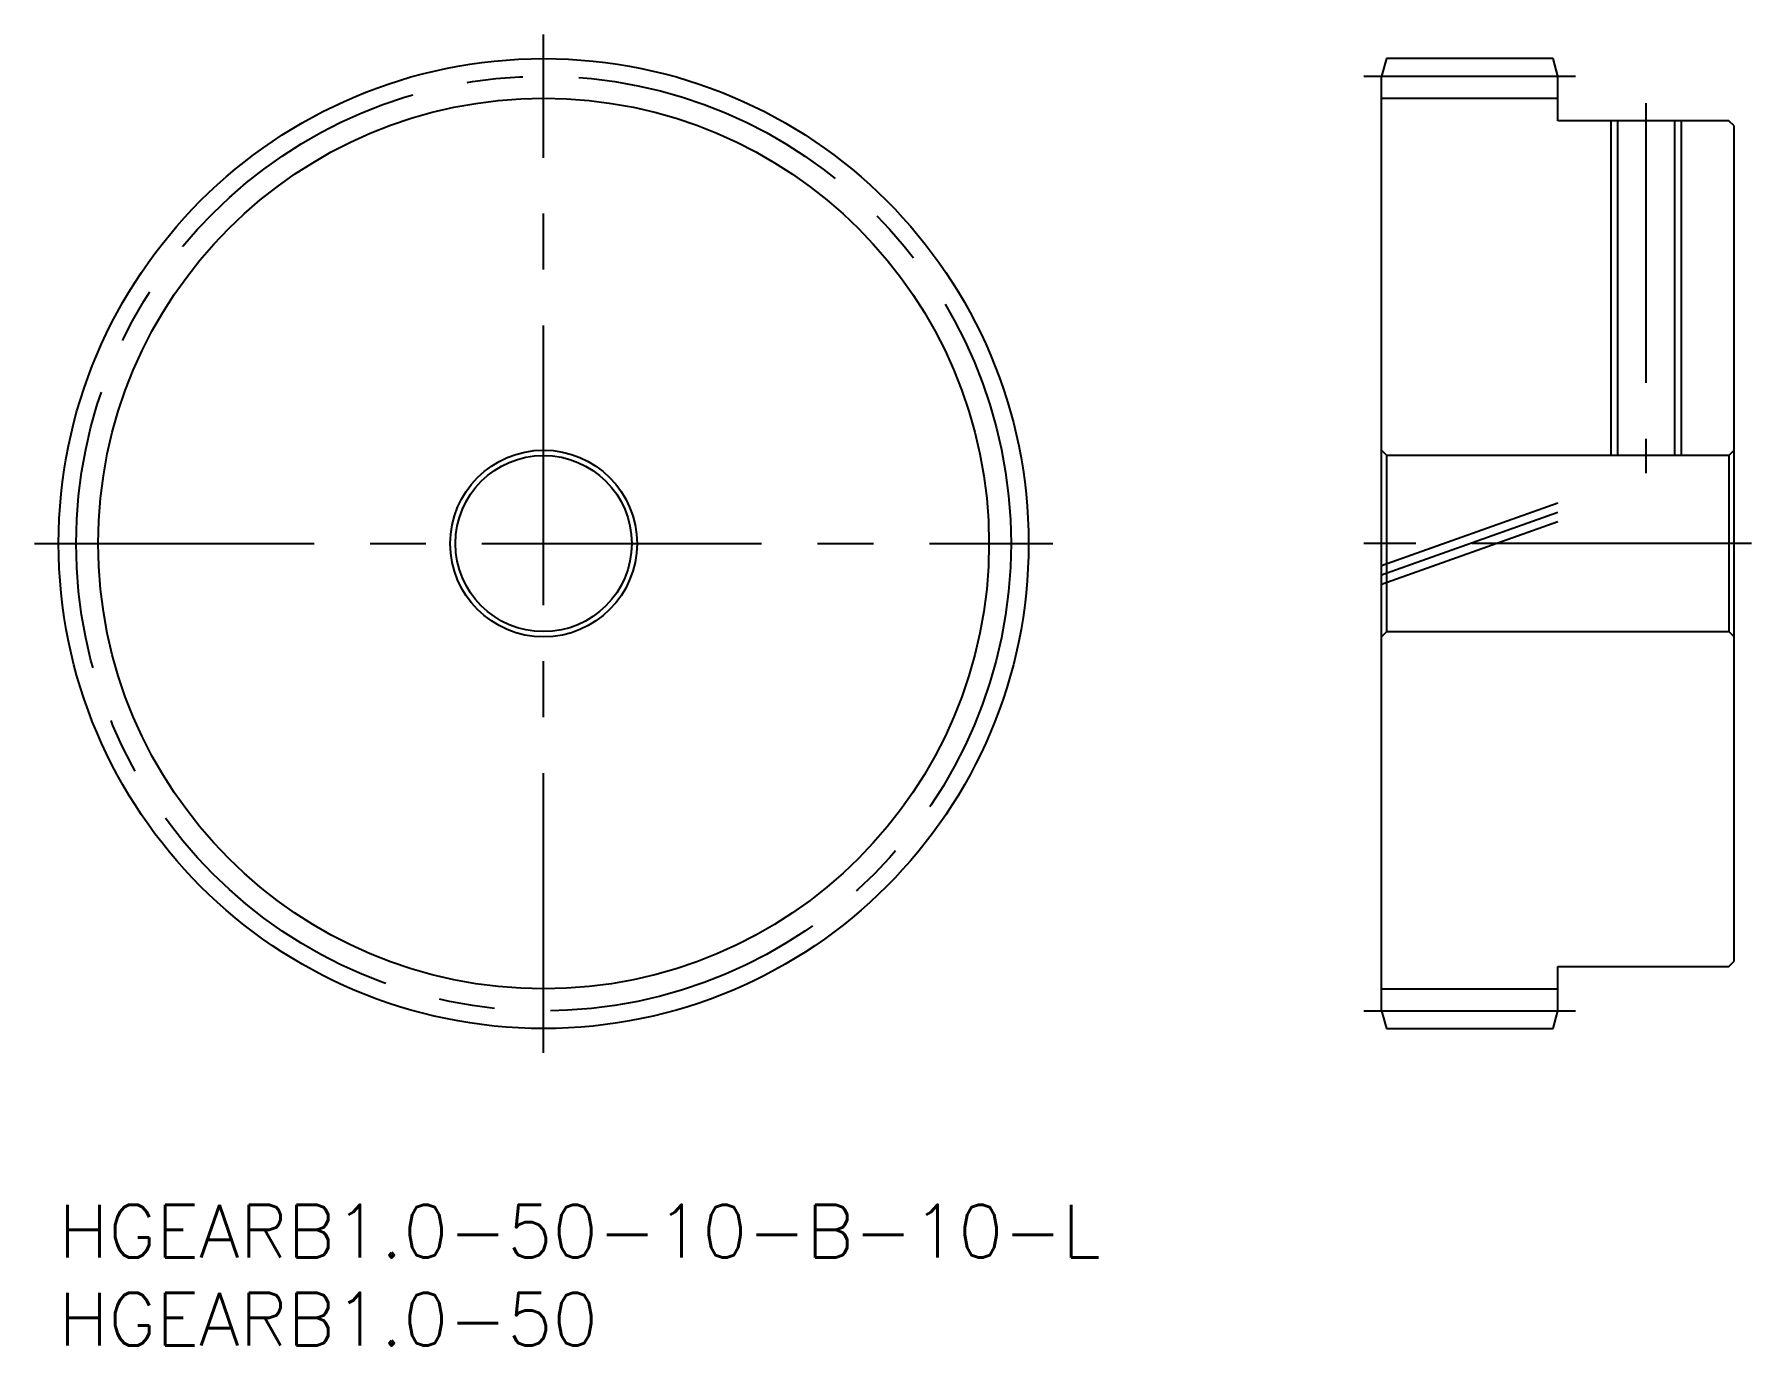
# Model space of a CAD drawing. Extents: x -1.4 to 96.1, y -8 to 66.4.
import ezdxf

# ---------------------------------------------------------------- set-up
doc = ezdxf.new("R2010")
doc.units = 0
doc.header["$LTSCALE"] = 0.5
doc.linetypes.add('CENTER', pattern=[50.8, 31.75, -6.35, 6.35, -6.35])
doc.linetypes.add('PHANTOM', pattern=[63.5, 31.75, -6.35, 6.35, -6.35, 6.35, -6.35])
for name, color, linetype in [('MSM_CENTER', 1, 'CENTER'), ('MSM_CONTINUOUS', 7, 'CONTINUOUS'), ('MSM_IMAGINARY', 6, 'PHANTOM'), ('MSM_NARROW', 5, 'CONTINUOUS'), ('MSM_PART_NUMBER', 7, 'CONTINUOUS')]:
    doc.layers.add(name, color=color, linetype=linetype)
doc.styles.get("Standard").update_dxf_attribs({"font": 'txt.shx', "height": 1, "bigfont": 'bigfont.shx'})

# ---------------------------------------------------------------- blocks, each defined once
blk = doc.blocks.new('*U17')
at = {"layer": 'MSM_PART_NUMBER'}
blk.add_text('HGEARB1.0-50-10-B-10-L', height=3, dxfattribs=at).set_placement((0, -3))
blk = doc.blocks.new('*U18')
at = {"layer": 'MSM_PART_NUMBER'}
blk.add_text('HGEARB1.0-50', height=3, dxfattribs=at).set_placement((0, -8))

msp = doc.modelspace()

# ---------------------------------------------------------------- linework, layer by layer
at = {"layer": 'MSM_CENTER'}
for p, q in [((27.525, 8.624), (27.525, 66.426)), ((74.082, 64.05), (86.082, 64.05)), ((90.082, 62.525), (90.082, 41.525)), ((-1.376, 37.525), (56.426, 37.525)), ((96.082, 37.525), (74.082, 37.525)), ((74.082, 11), (86.082, 11))]:
    msp.add_line(p, q, dxfattribs=at)
msp.add_circle((27.525, 37.525), 26.525, dxfattribs=at)
at = {"layer": 'MSM_CONTINUOUS'}
for p, q in [((75.35, 65.05), (75.082, 64.05)), ((84.814, 65.05), (75.35, 65.05)), ((85.082, 64.05), (84.814, 65.05)), ((75.082, 11), (75.082, 64.05)), ((85.082, 61.525), (85.082, 64.05)), ((75.082, 62.8), (85.082, 62.8)), ((94.782, 61.525), (85.082, 61.525)), ((88.461, 61.525), (88.461, 42.525)), ((91.703, 61.525), (91.703, 42.525)), ((95.082, 61.225), (94.782, 61.525)), ((95.082, 13.825), (95.082, 61.225)), ((75.382, 42.525), (75.082, 42.825)), ((94.782, 42.525), (75.382, 42.525)), ((75.382, 32.525), (75.382, 42.525)), ((95.082, 42.825), (94.782, 42.525)), ((94.782, 42.525), (94.782, 32.525)), ((75.082, 32.225), (75.382, 32.525)), ((75.382, 32.525), (94.782, 32.525)), ((94.782, 32.525), (95.082, 32.225)), ((94.782, 13.525), (95.082, 13.825)), ((85.082, 13.525), (94.782, 13.525)), ((85.082, 11), (85.082, 13.525)), ((75.082, 12.25), (85.082, 12.25)), ((75.082, 11), (75.35, 10)), ((84.814, 10), (85.082, 11)), ((75.35, 10), (84.814, 10))]:
    msp.add_line(p, q, dxfattribs=at)
for radius in [27.525, 5.3, 5]:
    msp.add_circle((27.525, 37.525), radius, dxfattribs=at)
at = {"layer": 'MSM_IMAGINARY'}
for p, q in [((75.082, 36.282), (85.082, 39.829)), ((75.082, 35.752), (85.082, 39.298)), ((75.082, 35.221), (85.082, 38.768))]:
    msp.add_line(p, q, dxfattribs=at)
at = {"layer": 'MSM_NARROW'}
for p, q in [((88.082, 61.525), (88.082, 42.525)), ((92.082, 61.525), (92.082, 42.525))]:
    msp.add_line(p, q, dxfattribs=at)
msp.add_circle((27.525, 37.525), 25.275, dxfattribs=at)

# ---------------------------------------------------------------- block references
at = {"layer": 'MSM_CONTINUOUS'}
for name in ['*U17', '*U18']:
    msp.add_blockref(name, (0, 0), dxfattribs=at)

doc.saveas('drawing.dxf')
